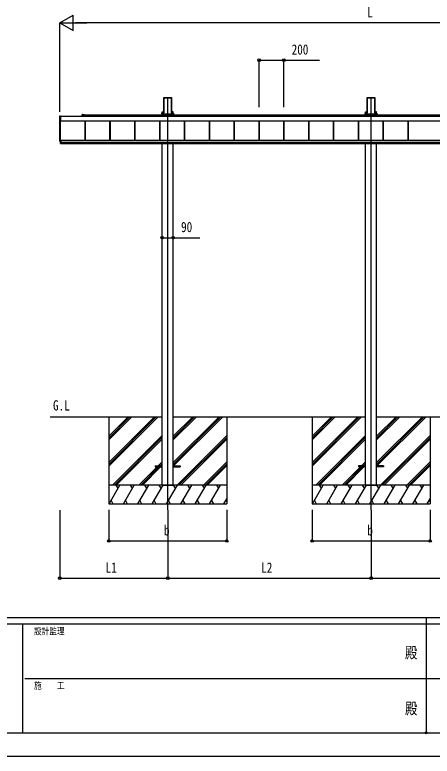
# Model space of a CAD drawing. Units: millimetres, scale not verified. Extents: x -10512 to 10512, y -7425 to 7425.
# Drawn here: x -3325 to 35, y -7425 to -1457 of the extents above; entities that cross this region are included whole.
import ezdxf
from ezdxf.enums import TextEntityAlignment as Align

# ---------------------------------------------------------------- set-up
doc = ezdxf.new("R2010")
doc.units = ezdxf.units.MM
doc.header["$LTSCALE"] = 30
doc.header["$PDMODE"] = 32
doc.header["$PDSIZE"] = 15
for name, color, linetype in [('0-2_USER1', 3, 'Continuous'), ('0-3_YKK_12', 2, 'Continuous'), ('0-5_YKK_A1', 4, 'Continuous'), ('0-6_YKK_D', 6, 'Continuous'), ('0-7_YKK_ZWAK', 7, 'Continuous')]:
    doc.layers.add(name, color=color, linetype=linetype)
doc.styles.add('ＭＳ ゴシック', font='')
doc.styles.get('ＭＳ ゴシック').set_extended_font_data('MS Gothic')

msp = doc.modelspace()

# ---------------------------------------------------------------- linework, layer by layer
at = {"layer": '0-3_YKK_12'}
for p, q in [((-2094.45, -5442.5), (-2094.45, -2122.47)), ((-457.45, -5442.5), (-457.45, -2122.47))]:
    msp.add_line(p, q, dxfattribs=at)
at = {"layer": '0-5_YKK_A1'}
for p, q in [((-2125.7, -2127.82), (-2125.7, -2244.49)), ((-2125.34, -2121.97), (-2125.69, -2127.46)), ((-2124.9, -2122.43), (-2125.34, -2121.97)), ((-2124.84, -2121.5), (-2122.8, -2121.5)), ((-2124.84, -2121.5), (-2124.4, -2121.96)), ((-2124.82, -2238.44), (-2124.82, -2123.31)), ((-2124.32, -2122.99), (-2124.32, -2238.12)), ((-2122.49, -2121.83), (-2122.8, -2121.5)), ((-2122.49, -2121.83), (-2066.41, -2121.83)), ((-2121.95, -2124.97), (-2066.95, -2124.97)), ((-2121.95, -2246.32), (-2121.95, -2124.97)), ((-2066.41, -2121.83), (-2066.1, -2121.5)), ((-2066.1, -2121.5), (-2064.06, -2121.5)), ((-2064.58, -2238.12), (-2064.58, -2122.99)), ((-2064.5, -2121.96), (-2064.06, -2121.5)), ((-2064.08, -2123.31), (-2064.08, -2238.44)), ((-2063.56, -2121.97), (-2064, -2122.43)), ((-2063.56, -2121.97), (-2063.21, -2127.46)), ((-2063.2, -2127.82), (-2063.2, -2244.49)), ((-488.7, -2127.82), (-488.7, -2244.49)), ((-488.34, -2121.97), (-488.69, -2127.46)), ((-487.9, -2122.43), (-488.34, -2121.97)), ((-487.84, -2121.5), (-485.8, -2121.5)), ((-487.84, -2121.5), (-487.4, -2121.96)), ((-487.82, -2238.44), (-487.82, -2123.31)), ((-487.32, -2122.99), (-487.32, -2238.12)), ((-485.49, -2121.83), (-485.8, -2121.5)), ((-485.49, -2121.83), (-429.41, -2121.83)), ((-484.95, -2124.97), (-429.95, -2124.97)), ((-484.95, -2246.32), (-484.95, -2124.97)), ((-429.41, -2121.83), (-429.1, -2121.5)), ((-429.1, -2121.5), (-427.06, -2121.5)), ((-427.58, -2238.12), (-427.58, -2122.99)), ((-427.5, -2121.96), (-427.06, -2121.5)), ((-427.08, -2123.31), (-427.08, -2238.44)), ((-426.56, -2121.97), (-427, -2122.43)), ((-426.56, -2121.97), (-426.21, -2127.46)), ((-426.2, -2127.82), (-426.2, -2244.49)), ((-2782.95, -2271.38), (-2782.95, -2261.41)), ((-2780.45, -2258.91), (-2772.91, -2258.91)), ((-2780.45, -2261.41), (1851.8, -2261.41)), ((-2780.45, -2261.71), (-2780.45, -2271.38)), ((-2766.7, -2261.41), (-2780.15, -2261.41)), ((-2771.99, -2258.91), (-2766.7, -2258.91)), ((-2142.32, -2255.24), (-2142.32, -2255.74)), ((-2142.32, -2255.74), (-2141.86, -2255.74)), ((-2141.86, -2255.24), (-2141.86, -2248.36)), ((-2139.86, -2255.24), (-2141.86, -2255.24)), ((-2139.86, -2255.74), (-2141.86, -2255.74)), ((-2141.85, -2255.24), (-2141.85, -2255.74)), ((-2141.82, -2247.39), (-2126.81, -2247.39)), ((-2139.86, -2248.44), (-2139.86, -2255.24)), ((-2126.28, -2248.44), (-2139.86, -2248.44)), ((-2139.86, -2255.24), (-2049.04, -2255.24)), ((-2139.86, -2255.24), (-2139.86, -2255.74)), ((-2139.86, -2255.74), (-2049.04, -2255.74)), ((-2139.65, -2238.06), (-2125.7, -2238.06)), ((-2139.65, -2247.39), (-2139.65, -2238.06)), ((-2139.65, -2261.41), (-2139.65, -2255.74)), ((-2139.45, -2255.74), (-2139.45, -2261.41)), ((-2138.45, -2255.4), (-2050.45, -2255.4)), ((-2125.71, -2244.84), (-2125.81, -2246.46)), ((-2125.29, -2247.01), (-2124.91, -2240.91)), ((-2124.41, -2240.94), (-2124.79, -2247.04)), ((-2064.11, -2247.04), (-2064.49, -2240.94)), ((-2063.99, -2240.91), (-2063.61, -2247.01)), ((-2049.25, -2238.06), (-2063.2, -2238.06)), ((-2063.19, -2244.84), (-2063.09, -2246.46)), ((-2062.62, -2247.94), (-2049.04, -2247.94)), ((-2049.04, -2248.44), (-2062.62, -2248.44)), ((-2062.09, -2247.39), (-2047.08, -2247.39)), ((-2049.45, -2255.74), (-2049.45, -2261.41)), ((-2049.25, -2247.39), (-2049.25, -2238.06)), ((-2049.25, -2261.41), (-2049.25, -2255.74)), ((-2049.04, -2247.94), (-2049.04, -2248.44)), ((-2049.04, -2255.24), (-2049.04, -2248.44)), ((-2047.05, -2255.24), (-2049.04, -2255.24)), ((-2049.04, -2255.24), (-2049.04, -2255.74)), ((-2047.05, -2255.74), (-2049.04, -2255.74)), ((-2047.05, -2248.36), (-2047.05, -2255.24)), ((-2046.58, -2255.74), (-2047.05, -2255.74)), ((-2047.04, -2255.24), (-2047.04, -2255.74)), ((-2046.58, -2255.24), (-2046.58, -2255.74)), ((-505.32, -2255.24), (-505.32, -2255.74)), ((-505.32, -2255.74), (-504.86, -2255.74)), ((-504.86, -2255.24), (-504.86, -2248.36)), ((-502.86, -2255.24), (-504.86, -2255.24)), ((-502.86, -2255.74), (-504.86, -2255.74)), ((-504.85, -2255.24), (-504.85, -2255.74)), ((-504.82, -2247.39), (-489.81, -2247.39)), ((-502.86, -2248.44), (-502.86, -2255.24)), ((-489.28, -2248.44), (-502.86, -2248.44)), ((-502.86, -2255.24), (-412.04, -2255.24)), ((-502.86, -2255.24), (-502.86, -2255.74)), ((-502.86, -2255.74), (-412.04, -2255.74)), ((-502.65, -2238.06), (-488.7, -2238.06)), ((-502.65, -2247.39), (-502.65, -2238.06)), ((-502.65, -2261.41), (-502.65, -2255.74)), ((-502.45, -2255.74), (-502.45, -2261.41)), ((-501.45, -2255.4), (-413.45, -2255.4)), ((-488.71, -2244.84), (-488.81, -2246.46)), ((-488.29, -2247.01), (-487.91, -2240.91)), ((-487.41, -2240.94), (-487.79, -2247.04)), ((-427.11, -2247.04), (-427.49, -2240.94)), ((-426.99, -2240.91), (-426.61, -2247.01)), ((-412.25, -2238.06), (-426.2, -2238.06)), ((-426.19, -2244.84), (-426.09, -2246.46)), ((-425.62, -2247.94), (-412.04, -2247.94)), ((-412.04, -2248.44), (-425.62, -2248.44)), ((-425.09, -2247.39), (-410.08, -2247.39)), ((-412.45, -2255.74), (-412.45, -2261.41)), ((-412.25, -2247.39), (-412.25, -2238.06)), ((-412.25, -2261.41), (-412.25, -2255.74)), ((-412.04, -2247.94), (-412.04, -2248.44)), ((-412.04, -2255.24), (-412.04, -2248.44)), ((-410.05, -2255.24), (-412.04, -2255.24)), ((-412.04, -2255.24), (-412.04, -2255.74)), ((-410.05, -2255.74), (-412.04, -2255.74)), ((-410.05, -2248.36), (-410.05, -2255.24)), ((-409.58, -2255.74), (-410.05, -2255.74)), ((-410.04, -2255.24), (-410.04, -2255.74)), ((-409.58, -2255.24), (-409.58, -2255.74)), ((-2963.95, -2311.83), (-2963.95, -2270.8)), ((-2955.95, -2313.1), (-2963.48, -2312.64)), ((-2962.45, -2474.44), (-2962.45, -2312.7)), ((-2957.45, -2492.47), (-2957.45, -2313.01)), ((-2955.95, -2271.38), (2041.05, -2271.38)), ((-2955.95, -2311.33), (2041.05, -2311.33)), ((-2955.95, -2311.57), (2041.05, -2311.57)), ((-2955.95, -2312.6), (-2955.95, -2313.1)), ((-2758.95, -2465.2), (-2758.95, -2311.57)), ((-2758.55, -2465.2), (-2758.55, -2311.57)), ((-2755.95, -2465.2), (-2755.95, -2311.57)), ((-2558.95, -2465.2), (-2558.95, -2311.57)), ((-2556.35, -2465.2), (-2556.35, -2311.57)), ((-2555.95, -2465.2), (-2555.95, -2311.57)), ((-2358.95, -2465.2), (-2358.95, -2311.57)), ((-2356.35, -2465.2), (-2356.35, -2311.57)), ((-2355.95, -2465.2), (-2355.95, -2311.57)), ((-2158.95, -2465.2), (-2158.95, -2311.57)), ((-2156.35, -2465.2), (-2156.35, -2311.57)), ((-2155.95, -2465.2), (-2155.95, -2311.57)), ((-1958.95, -2465.2), (-1958.95, -2311.57)), ((-1956.35, -2465.2), (-1956.35, -2311.57)), ((-1955.95, -2465.2), (-1955.95, -2311.57)), ((-1758.95, -2465.2), (-1758.95, -2311.57)), ((-1756.35, -2465.2), (-1756.35, -2311.57)), ((-1755.95, -2465.2), (-1755.95, -2311.57)), ((-1558.95, -2465.2), (-1558.95, -2311.57)), ((-1556.35, -2465.2), (-1556.35, -2311.57)), ((-1555.95, -2465.2), (-1555.95, -2311.57)), ((-1358.95, -2465.2), (-1358.95, -2311.57)), ((-1356.35, -2465.2), (-1356.35, -2311.57)), ((-1355.95, -2465.2), (-1355.95, -2311.57)), ((-1158.95, -2465.2), (-1158.95, -2311.57)), ((-1156.35, -2465.2), (-1156.35, -2311.57)), ((-1155.95, -2465.2), (-1155.95, -2311.57)), ((-958.95, -2465.2), (-958.95, -2311.57)), ((-956.35, -2465.2), (-956.35, -2311.57)), ((-955.95, -2465.2), (-955.95, -2311.57)), ((-758.95, -2465.2), (-758.95, -2311.57)), ((-756.35, -2465.2), (-756.35, -2311.57)), ((-755.95, -2465.2), (-755.95, -2311.57)), ((-558.95, -2465.2), (-558.95, -2311.57)), ((-556.35, -2465.2), (-556.35, -2311.57)), ((-555.95, -2465.2), (-555.95, -2311.57)), ((-358.95, -2465.2), (-358.95, -2311.57)), ((-356.35, -2465.2), (-356.35, -2311.57)), ((-355.95, -2465.2), (-355.95, -2311.57)), ((-158.95, -2465.2), (-158.95, -2311.57)), ((-156.35, -2465.2), (-156.35, -2311.57)), ((-155.95, -2465.2), (-155.95, -2311.57)), ((-2963.95, -2474.82), (-2963.95, -2433.79)), ((-2963.48, -2433.3), (-2962.45, -2433.23)), ((-2957.45, -2475.99), (-2963.48, -2475.63)), ((-2962.45, -2474.44), (-2957.45, -2474.44)), ((-2957.45, -2464.94), (-2953.95, -2464.94)), ((-2953.95, -2487.38), (-2957.45, -2487.38)), ((-2957.45, -2494), (-2953.95, -2494)), ((-2953.95, -2465.2), (2039.05, -2465.2)), ((-2953.95, -2467.21), (2039.05, -2467.21)), ((-2953.95, -2469.01), (2039.05, -2469.01)), ((-2953.95, -2469.01), (2039.05, -2469.01)), ((-2953.95, -2485.98), (2039.05, -2485.98)), ((-2953.95, -2492.47), (2039.05, -2492.47)), ((-2139.65, -5242.5), (-2139.65, -2492.47)), ((-2049.25, -5242.5), (-2049.25, -2492.47)), ((-502.65, -5242.5), (-502.65, -2492.47)), ((-412.25, -5242.5), (-412.25, -2492.47)), ((-3039.22, -4692.5), (-2139.65, -4692.5)), ((-2569.31, -4692.5), (-2569.31, -5392.5)), ((-2569.31, -5061.68), (-2200.13, -4692.5)), ((-2569.31, -5075.82), (-2185.99, -4692.5)), ((-2569.31, -5089.96), (-2171.84, -4692.5)), ((-2569.31, -4877.83), (-2383.98, -4692.5)), ((-2569.31, -4863.69), (-2398.12, -4692.5)), ((-2569.31, -4849.55), (-2412.26, -4692.5)), ((-2049.25, -4692.5), (-502.65, -4692.5)), ((-2049.11, -5061.98), (-1679.63, -4692.5)), ((-2049.11, -5076.12), (-1665.49, -4692.5)), ((-2049.11, -4878.13), (-1863.48, -4692.5)), ((-2049.11, -4863.99), (-1877.62, -4692.5)), ((-2049.11, -4849.85), (-1891.76, -4692.5)), ((-2046.85, -5088), (-1651.34, -4692.5)), ((-1619.31, -4692.5), (-1619.31, -5392.5)), ((-932.45, -4692.5), (-932.45, -5392.5)), ((-932.45, -5061.68), (-563.27, -4692.5)), ((-932.45, -5075.82), (-549.13, -4692.5)), ((-932.45, -5089.96), (-534.99, -4692.5)), ((-932.45, -4877.83), (-747.12, -4692.5)), ((-932.45, -4863.69), (-761.26, -4692.5)), ((-932.45, -4849.55), (-775.4, -4692.5)), ((-412.25, -5061.98), (-42.77, -4692.5)), ((-412.25, -5076.12), (-28.63, -4692.5)), ((-412.25, -4878.13), (-226.62, -4692.5)), ((-412.25, -4863.99), (-240.76, -4692.5)), ((-412.25, -4849.85), (-254.9, -4692.5)), ((-412.25, -4692.5), (1134.35, -4692.5)), ((-409.99, -5088), (-14.49, -4692.5)), ((17.55, -4692.5), (17.55, -5392.5)), ((-2538, -5242.5), (-2139.51, -4844.01)), ((-2523.86, -5242.5), (-2139.51, -4858.15)), ((-2509.71, -5242.5), (-2139.51, -4872.3)), ((-2017.5, -5242.5), (-1619.31, -4844.31)), ((-2003.36, -5242.5), (-1619.31, -4858.45)), ((-1989.21, -5242.5), (-1619.31, -4872.6)), ((-901.14, -5242.5), (-502.65, -4844.01)), ((-887, -5242.5), (-502.65, -4858.15)), ((-872.86, -5242.5), (-502.65, -4872.3)), ((-380.64, -5242.5), (17.55, -4844.31)), ((-366.5, -5242.5), (17.55, -4858.45)), ((-352.36, -5242.5), (17.55, -4872.6)), ((-2171.37, -5088), (-2139.51, -5056.14)), ((-2157.22, -5088), (-2139.51, -5070.28)), ((-1805.37, -5242.5), (-1619.31, -5056.44)), ((-1791.22, -5242.5), (-1619.31, -5070.58)), ((-534.51, -5088), (-502.65, -5056.14)), ((-520.37, -5088), (-502.65, -5070.28)), ((-168.51, -5242.5), (17.55, -5056.44)), ((-154.37, -5242.5), (17.55, -5070.58)), ((-2325.87, -5242.5), (-2180.37, -5097)), ((-2311.72, -5242.5), (-2166.22, -5097)), ((-2297.58, -5242.5), (-2152.08, -5097)), ((-2194.51, -5088), (-2194.51, -5097)), ((-2194.51, -5088), (-2139.51, -5088)), ((-2194.51, -5097), (-2139.51, -5097)), ((-2143.08, -5088), (-2139.51, -5084.43)), ((-2049.51, -5088), (-1994.51, -5088)), ((-2049.51, -5097), (-1994.51, -5097)), ((-1994.51, -5088), (-1994.51, -5097)), ((-1777.08, -5242.5), (-1619.31, -5084.73)), ((-689.01, -5242.5), (-543.51, -5097)), ((-674.87, -5242.5), (-529.37, -5097)), ((-660.72, -5242.5), (-515.22, -5097)), ((-557.65, -5088), (-557.65, -5097)), ((-502.65, -5088), (-557.65, -5088)), ((-502.65, -5097), (-557.65, -5097)), ((-506.22, -5088), (-502.65, -5084.43)), ((-357.65, -5088), (-412.65, -5088)), ((-357.65, -5097), (-412.65, -5097)), ((-357.65, -5088), (-357.65, -5097)), ((-140.22, -5242.5), (17.55, -5084.73)), ((-1619.31, -5242.5), (-2569.31, -5242.5)), ((-2565.03, -5392.5), (-2478.43, -5242.5)), ((-2493.43, -5268.48), (-2508.43, -5242.5)), ((-2449.56, -5392.5), (-2362.96, -5242.5)), ((-2377.96, -5268.48), (-2392.96, -5242.5)), ((-2334.09, -5392.5), (-2247.49, -5242.5)), ((-2262.49, -5268.48), (-2277.49, -5242.5)), ((-2218.62, -5392.5), (-2132.02, -5242.5)), ((-2147.02, -5268.48), (-2162.02, -5242.5)), ((-2139.65, -5242.5), (-2049.25, -5242.5)), ((-2103.15, -5392.5), (-2016.55, -5242.5)), ((-2031.55, -5268.48), (-2046.55, -5242.5)), ((-1987.68, -5392.5), (-1901.08, -5242.5)), ((-1916.08, -5268.48), (-1931.08, -5242.5)), ((-1872.21, -5392.5), (-1785.61, -5242.5)), ((-1815.61, -5242.5), (-1800.61, -5268.48)), ((-1756.74, -5392.5), (-1670.14, -5242.5)), ((-1700.14, -5242.5), (-1685.14, -5268.48)), ((17.55, -5242.5), (-932.45, -5242.5)), ((-928.17, -5392.5), (-841.57, -5242.5)), ((-856.57, -5268.48), (-871.57, -5242.5)), ((-812.7, -5392.5), (-726.1, -5242.5)), ((-741.1, -5268.48), (-756.1, -5242.5)), ((-697.23, -5392.5), (-610.63, -5242.5)), ((-625.63, -5268.48), (-640.63, -5242.5)), ((-581.76, -5392.5), (-495.16, -5242.5)), ((-510.16, -5268.48), (-525.16, -5242.5)), ((-502.65, -5242.5), (-412.25, -5242.5)), ((-466.29, -5392.5), (-379.69, -5242.5)), ((-394.69, -5268.48), (-409.69, -5242.5)), ((-350.82, -5392.5), (-264.22, -5242.5)), ((-279.22, -5268.48), (-294.22, -5242.5)), ((-235.35, -5392.5), (-148.75, -5242.5)), ((-178.75, -5242.5), (-163.75, -5268.48)), ((-119.88, -5392.5), (-33.28, -5242.5)), ((-63.28, -5242.5), (-48.28, -5268.48)), ((-2550.03, -5366.52), (-2535.04, -5392.5)), ((-2434.56, -5366.52), (-2419.56, -5392.5)), ((-2319.09, -5366.52), (-2304.09, -5392.5)), ((-2203.62, -5366.52), (-2188.62, -5392.5)), ((-2088.15, -5366.52), (-2073.15, -5392.5)), ((-1972.68, -5366.52), (-1957.68, -5392.5)), ((-1857.21, -5366.52), (-1842.21, -5392.5)), ((-1741.74, -5366.52), (-1726.74, -5392.5)), ((-1641.27, -5392.5), (-1619.31, -5354.46)), ((-1626.27, -5366.52), (-1619.31, -5378.58)), ((-913.18, -5366.52), (-898.18, -5392.5)), ((-797.71, -5366.52), (-782.71, -5392.5)), ((-682.24, -5366.52), (-667.24, -5392.5)), ((-566.76, -5366.52), (-551.76, -5392.5)), ((-451.29, -5366.52), (-436.3, -5392.5)), ((-335.82, -5366.52), (-320.83, -5392.5)), ((-220.35, -5366.52), (-205.36, -5392.5)), ((-104.89, -5366.52), (-89.89, -5392.5)), ((-4.41, -5392.5), (17.55, -5354.46)), ((10.58, -5366.52), (17.55, -5378.58)), ((-2569.31, -5392.5), (-1619.31, -5392.5)), ((-932.45, -5392.5), (17.55, -5392.5))]:
    msp.add_line(p, q, dxfattribs=at)
for points in [[(-2142.32, -2247.89), (-2142.32, -2255.24), (-2141.86, -2255.24)], [(-2139.86, -2248.44), (-2139.86, -2247.94), (-2126.28, -2247.94)], [(-2046.58, -2247.89), (-2046.58, -2255.24), (-2047.05, -2255.24)], [(-505.32, -2247.89), (-505.32, -2255.24), (-504.86, -2255.24)], [(-502.86, -2248.44), (-502.86, -2247.94), (-489.28, -2247.94)], [(-409.58, -2247.89), (-409.58, -2255.24), (-410.05, -2255.24)], [(-2963.48, -2270.31), (-2955.95, -2269.85), (-2955.95, -2270.35), (-2955.95, -2312.6)], [(-2957.45, -2464.94), (-2957.45, -2487.38), (-2957.45, -2494)], [(-2954.45, -2464.94), (-2954.45, -2487.38), (-2954.45, -2494)], [(-2953.95, -2464.94), (-2953.95, -2487.38), (-2953.95, -2494)]]:
    msp.add_lwpolyline(points, dxfattribs=at)
for centre, radius, start, end in [((-2780.45, -2261.41), 2.5, 90, 180), ((-2780.15, -2261.71), 0.3, 90, 180), ((-2772.91, -2259.11), 0.2, 23.57818, 90), ((-2772.45, -2258.91), 0.3, 203.57818, 336.42182), ((-2771.99, -2259.11), 0.2, 90, 156.42182), ((-2766.7, -2260.16), 1.25, 270, 90), ((-2141.35, -2248.36), 0.501, 90.24971, 179.75029), ((-2047.55, -2248.36), 0.501, 0.24971, 89.75029), ((-504.35, -2248.36), 0.501, 90.24971, 179.75029), ((-410.55, -2248.36), 0.501, 0.24971, 89.75029), ((-2963.45, -2270.8), 0.497, 93.16944, 179.94772), ((-2963.08, -2311.86), 0.873, 177.74142, 242.53793), ((-2963.45, -2433.79), 0.497, 93.16944, 179.94772), ((-2963.08, -2474.85), 0.873, 177.74142, 242.53793)]:
    msp.add_arc(centre, radius, start, end, dxfattribs=at)
for centre, major_axis, ratio, start_param, end_param in [((-2125.66, -2127.46), (0.031, 0.5), 0.061627, 1.5746234, 2.3600215), ((-2124.84, -2122), (0.346, -0.364), 0.996462, 2.3838095, 3.8892836), ((-2125.13, -2125.47), (0.22, 3.04), 0.070684, 5.5043854, 6.2286971), ((-2124.63, -2125.5), (0.22, 3.54), 0.060877, 5.5025319, 6.2268436), ((-2064.27, -2125.5), (-0.22, 3.54), 0.060877, 0.0563417, 0.7806534), ((-2063.77, -2125.47), (-0.22, 3.04), 0.070684, 0.0544883, 0.7787999), ((-2064.06, -2122), (-0.346, -0.364), 0.996462, 2.3939017, 3.8993758), ((-2063.24, -2127.46), (-0.031, 0.5), 0.061627, 3.9231638, 4.7085619), ((-488.66, -2127.46), (0.031, 0.5), 0.061627, 1.5746234, 2.3600215), ((-487.84, -2122), (0.346, -0.364), 0.996462, 2.3838095, 3.8892836), ((-488.13, -2125.47), (0.22, 3.04), 0.070684, 5.5043854, 6.2286971), ((-487.63, -2125.5), (0.22, 3.54), 0.060877, 5.5025319, 6.2268436), ((-427.27, -2125.5), (-0.22, 3.54), 0.060877, 0.0563417, 0.7806534), ((-426.77, -2125.47), (-0.22, 3.04), 0.070684, 0.0544883, 0.7787999), ((-427.06, -2122), (-0.346, -0.364), 0.996462, 2.3939017, 3.8993758), ((-426.24, -2127.46), (-0.031, 0.5), 0.061627, 3.9231638, 4.7085619), ((-2141.82, -2247.89), (0.355, -0.355), 0.99628, 2.358058, 3.9251274), ((-2139.86, -2248.35), (2, 0), 0.045872, 3.2026792, 4.712389), ((-2139.86, -2247.85), (1.5, 0), 0.061163, 3.2026792, 4.712389), ((-2126.81, -2246.39), (0.691, -0.728), 0.996462, 5.5254021, 7.0308762), ((-2126.29, -2246.94), (-0.693, 0.73), 0.992955, 2.3838095, 3.8892836), ((-2126.29, -2246.94), (1.04, -1.09), 0.996462, 5.5254021, 7.0308762), ((-2125.74, -2244.84), (0.031, 0.5), 0.061627, 4.716216, 5.5016142), ((-2125.13, -2240.91), (0.22, 3.5), 0.061627, 4.716216, 5.5016142), ((-2124.63, -2240.94), (0.22, 4), 0.053972, 4.7153191, 5.5007173), ((-2064.27, -2240.94), (-0.22, 4), 0.053972, 0.782468, 1.5678662), ((-2062.61, -2246.94), (-1.04, -1.09), 0.996462, 5.5354944, 7.0409685), ((-2063.77, -2240.91), (-0.22, 3.5), 0.061627, 0.7815711, 1.5669693), ((-2062.61, -2246.94), (0.693, 0.73), 0.992955, 2.3939017, 3.8993758), ((-2063.16, -2244.84), (-0.031, 0.5), 0.061627, 0.7815711, 1.5669693), ((-2062.09, -2246.39), (-0.691, -0.728), 0.996462, 5.5354944, 7.0409685), ((-2049.04, -2247.85), (1.5, 0), 0.061163, 4.712389, 6.2220988), ((-2049.04, -2248.35), (2, 0), 0.045872, 4.712389, 6.2220988), ((-2047.08, -2247.89), (-0.355, -0.355), 0.99628, 2.358058, 3.9251274), ((-504.82, -2247.89), (0.355, -0.355), 0.99628, 2.358058, 3.9251274), ((-502.86, -2248.35), (2, 0), 0.045872, 3.2026792, 4.712389), ((-502.86, -2247.85), (1.5, 0), 0.061163, 3.2026792, 4.712389), ((-489.81, -2246.39), (0.691, -0.728), 0.996462, 5.5254021, 7.0308762), ((-489.29, -2246.94), (-0.693, 0.73), 0.992955, 2.3838095, 3.8892836), ((-489.29, -2246.94), (1.04, -1.09), 0.996462, 5.5254021, 7.0308762), ((-488.74, -2244.84), (0.031, 0.5), 0.061627, 4.716216, 5.5016142), ((-488.13, -2240.91), (0.22, 3.5), 0.061627, 4.716216, 5.5016142), ((-487.63, -2240.94), (0.22, 4), 0.053972, 4.7153191, 5.5007173), ((-427.27, -2240.94), (-0.22, 4), 0.053972, 0.782468, 1.5678662), ((-425.61, -2246.94), (-1.04, -1.09), 0.996462, 5.5354944, 7.0409685), ((-426.77, -2240.91), (-0.22, 3.5), 0.061627, 0.7815711, 1.5669693), ((-425.61, -2246.94), (0.693, 0.73), 0.992955, 2.3939017, 3.8993758), ((-426.16, -2244.84), (-0.031, 0.5), 0.061627, 0.7815711, 1.5669693), ((-425.09, -2246.39), (-0.691, -0.728), 0.996462, 5.5354944, 7.0409685), ((-412.04, -2247.85), (1.5, 0), 0.061163, 4.712389, 6.2220988), ((-412.04, -2248.35), (2, 0), 0.045872, 4.712389, 6.2220988), ((-410.08, -2247.89), (-0.355, -0.355), 0.99628, 2.358058, 3.9251274)]:
    msp.add_ellipse(centre, major_axis=major_axis, ratio=ratio, start_param=start_param, end_param=end_param, dxfattribs=at)
at = {"layer": '0-6_YKK_D'}
for p, q in [((-2962.45, -1521.83), (-2854.2, -1459.33)), ((-2854.2, -1584.33), (-2854.2, -1459.33)), ((-2962.45, -2238.96), (-2962.45, -1520.83)), ((-2962.45, -1521.83), (-2854.2, -1584.33)), ((-2962.45, -1521.83), (-2745.94, -1521.83)), ((1922.55, -1521.83), (-2837.45, -1521.83)), ((-1358.95, -2198.93), (-1358.95, -1820.83)), ((-1158.95, -2198.93), (-1158.95, -1820.83)), ((-2962.45, -5444.07), (-2962.45, -5993.5)), ((-2569.25, -5443.07), (-2569.25, -5693.5)), ((-2094.45, -5444.07), (-2094.45, -5993.5)), ((-2094.45, -5444.07), (-2094.45, -5993.5)), ((-1619.25, -5443.07), (-1619.25, -5693.5)), ((-932.25, -5443.07), (-932.25, -5693.5)), ((-457.45, -5444.07), (-457.45, -5993.5)), ((-457.45, -5444.07), (-457.45, -5993.5)), ((17.75, -5443.07), (17.75, -5693.5)), ((-2569.25, -5692.5), (-1619.25, -5692.5)), ((-932.25, -5692.5), (17.75, -5692.5)), ((-2962.45, -5992.5), (-2094.45, -5992.5)), ((-2094.45, -5992.5), (-457.45, -5992.5)), ((-457.45, -5992.5), (1179.55, -5992.5))]:
    msp.add_line(p, q, dxfattribs=at)
for points in [[(-1358.95, -1821.83), (-1158.95, -1821.83), (-872.45, -1821.83)], [(-2139.65, -3251), (-2049.25, -3251), (-1834.75, -3251)]]:
    msp.add_lwpolyline(points, dxfattribs=at)
for centre in [(-1358.95, -1821.83), (-1158.95, -1821.83), (-2139.65, -3251), (-2049.25, -3251), (-2569.25, -5692.5), (-1619.25, -5692.5), (-932.25, -5692.5), (17.75, -5692.5), (-2962.45, -5992.5), (-2094.45, -5992.5), (-2094.45, -5992.5), (-457.45, -5992.5), (-457.45, -5992.5)]:
    msp.add_circle(centre, 10.62, dxfattribs=at)
at = {"layer": '0-7_YKK_ZWAK'}
for p, q in [((9737.55, -6312.5), (-9762.45, -6312.5)), ((-12.45, -6312.5), (-12.45, -7237.5)), ((-3262.45, -6362.5), (-9762.45, -6362.5)), ((-3262.45, -6362.5), (-3262.45, -7237.5)), ((-12.45, -6362.5), (-3262.45, -6362.5)), ((3237.55, -6362.5), (-12.45, -6362.5)), ((-3243.7, -6800), (-12.45, -6800)), ((-12.45, -6800), (3237.55, -6800)), ((-9762.45, -7237.5), (-3262.45, -7237.5)), ((-3262.45, -7237.5), (-12.45, -7237.5)), ((-12.45, -7237.5), (3237.55, -7237.5))]:
    msp.add_line(p, q, dxfattribs=at)
msp.add_lwpolyline([(-10512.5, -7425), (10512.5, -7425), (10512.5, 7425), (-10512.5, 7425)], close=True, dxfattribs=at)
msp.add_point((-12.45, -7237.5), dxfattribs=at)

# ---------------------------------------------------------------- texts
at = {"layer": '0-2_USER1', "style": 'ＭＳ ゴシック', "width": 0.8}
msp.add_text('G.L', height=82.48, dxfattribs=at).set_placement((-3017.74, -4667.19), align=Align.BOTTOM_LEFT)
at = {"layer": '0-6_YKK_D', "style": 'ＭＳ ゴシック', "width": 0.8}
for s, p in [('L', (-487.45, -1501.83)), ('200', (-1096.45, -1801.83)), ('90', (-1986.75, -3231)), ('b', (-2124.25, -5672.5)), ('b', (-487.25, -5672.5)), ('L1', (-2594.45, -5972.5)), ('L2', (-1341.95, -5972.5))]:
    msp.add_text(s, height=82.48, dxfattribs=at).set_placement(p, align=Align.BOTTOM_LEFT)
at = {"layer": '0-7_YKK_ZWAK', "style": 'ＭＳ ゴシック', "width": 0.8}
for s, height, p in [('設計監理', 54.99, (-3170.78, -6462.5)), ('殿', 91.64, (-184.17, -6664.58)), ('施\u3000\u3000工', 54.99, (-3170.78, -6900)), ('殿', 91.64, (-184.17, -7114.58))]:
    msp.add_text(s, height=height, dxfattribs=at).set_placement(p, align=Align.BOTTOM_LEFT)

doc.saveas('drawing.dxf')
